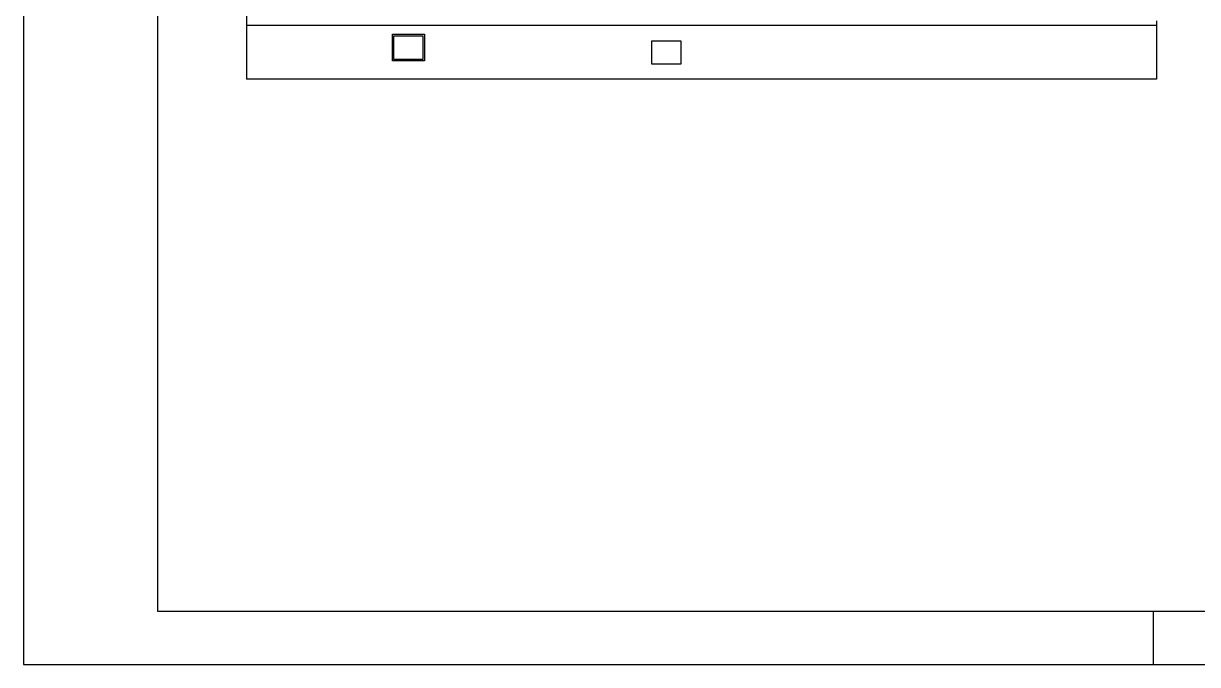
# Model space of a CAD drawing. Header units: metres. Extents: x 134.3 to 218.4, y -41.5 to 17.9.
# Drawn here: x 134.33 to 156.25, y -41.45 to -29.48 of the extents above; entities that cross this region are included whole.
import ezdxf

# ---------------------------------------------------------------- set-up
doc = ezdxf.new("R2010")
doc.units = ezdxf.units.M
doc.header["$MEASUREMENT"] = 0
for name, color, linetype in [('A-ALVENARIA', 252, 'Continuous'), ('A-TEXTO', 7, 'Continuous'), ('FORMATO', 7, 'Continuous')]:
    doc.layers.add(name, color=color, linetype=linetype)

# ---------------------------------------------------------------- blocks, each defined once
blk = doc.blocks.new('FOLHA A1')
at = {"layer": 'FORMATO', "color": 252, "linetype": 'Continuous'}
blk.add_line((-630, 0), (-630, 10), dxfattribs=at)
at = {"layer": 'FORMATO', "color": 2}
blk.add_lwpolyline([(-841, 594), (-841, 0), (0, 0), (0, 594)], close=True, dxfattribs=at)
at = {"layer": 'FORMATO', "color": 6}
blk.add_lwpolyline([(-816, 10), (-10, 10), (-10, 584), (-816, 584)], close=True, dxfattribs=at)

msp = doc.modelspace()

# ---------------------------------------------------------------- linework, layer by layer
at = {"layer": 'A-ALVENARIA', "elevation": 0.284}
msp.add_lwpolyline([(141.214, -30.178), (141.214, -29.678), (141.814, -29.678), (141.814, -30.178), (141.214, -30.178)], dxfattribs=at)
for points in [[(141.244, -30.148), (141.244, -29.708), (141.784, -29.708), (141.784, -30.148)], [(146.059, -30.239), (146.059, -29.799), (146.599, -29.799), (146.599, -30.239)]]:
    msp.add_lwpolyline(points, close=True, dxfattribs=at)
at = {"layer": 'A-TEXTO'}
for p, q in [((138.491, -27.015, 0.284), (138.491, -30.515, 0.284)), ((155.478, -29.515, 0.284), (138.491, -29.515, 0.284)), ((155.478, -29.43, 0.284), (155.478, -30.515, 0.284)), ((155.478, -30.515, 0.284), (138.491, -30.515, 0.284))]:
    msp.add_line(p, q, dxfattribs=at)
at = {"layer": 'A-TEXTO', "elevation": 0.284}
msp.add_lwpolyline([(141.214, -30.178), (141.214, -29.678), (141.814, -29.678), (141.814, -30.178), (141.214, -30.178)], dxfattribs=at)
for points in [[(141.244, -30.148), (141.244, -29.708), (141.784, -29.708), (141.784, -30.148)], [(146.059, -30.239), (146.059, -29.799), (146.599, -29.799), (146.599, -30.239)]]:
    msp.add_lwpolyline(points, close=True, dxfattribs=at)

# ---------------------------------------------------------------- block references
at = {"xscale": 0.1, "yscale": 0.1, "zscale": 0.1}
msp.add_blockref('FOLHA A1', (218.426, -41.452), dxfattribs=at)

doc.saveas('drawing.dxf')
